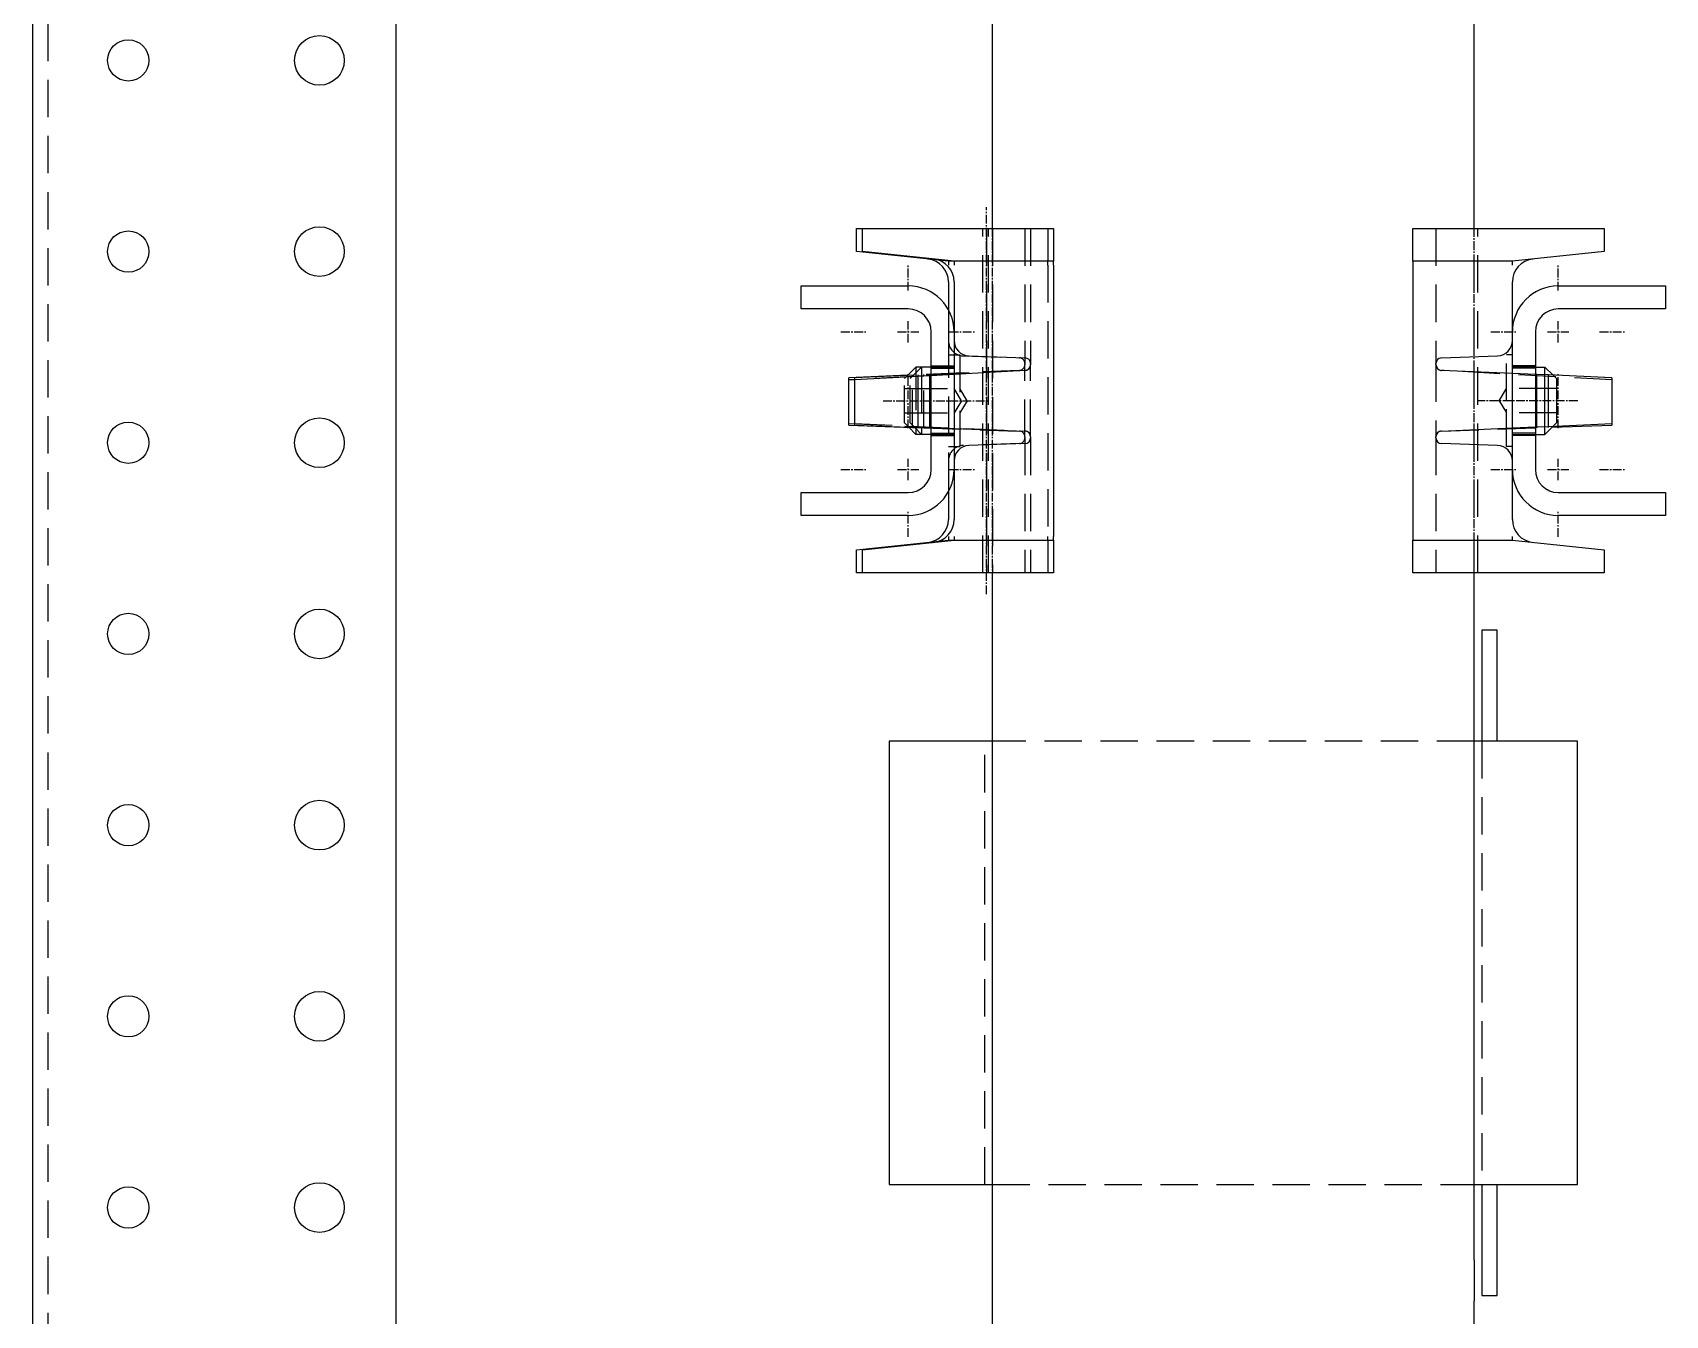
# Model space of a CAD drawing. Header units: millimetres. Extents: x -116965 to 323937, y 291661 to 566926.
# Drawn here: x -15046.3 to -14907.6, y 326432.7 to 326541.8 of the extents above; entities that cross this region are included whole.
import ezdxf

# ---------------------------------------------------------------- set-up
doc = ezdxf.new("R2010")
doc.units = ezdxf.units.MM
doc.linetypes.add('AXES2', pattern=[1.125, 0.75, -0.125, 0.125, -0.125])
doc.linetypes.add('HIDDEN2', pattern=[4.7625, 3.175, -1.5875])
doc.layers.add('ALPHA', color=255, linetype='Continuous')
doc.layers.add('AXE', color=80, linetype='AXES2')
doc.layers.add('Pointille_Court', color=40, linetype='HIDDEN2', lineweight=25)

msp = doc.modelspace()

# ---------------------------------------------------------------- linework, layer by layer
at = {"layer": 'ALPHA'}
for p, q in [((-15046.327844, 326742.532458), (-15046.327844, 326092.532458)), ((-15015.452844, 326742.532458), (-15015.452844, 326092.532458)), ((-14964.752844, 326525.107458), (-14964.752844, 326582.957458)), ((-14923.802844, 326525.107458), (-14923.802844, 326582.957458)), ((-14976.290344, 326523.157458), (-14976.290344, 326525.107458)), ((-14976.290344, 326525.107458), (-14975.802844, 326525.107458)), ((-14975.802844, 326523.157458), (-14975.802844, 326525.107458)), ((-14975.802844, 326525.107458), (-14959.552844, 326525.107458)), ((-14959.552844, 326525.107458), (-14959.552844, 326522.338458)), ((-14929.002844, 326522.338458), (-14929.002844, 326525.107458)), ((-14929.002844, 326525.107458), (-14912.752844, 326525.107458)), ((-14912.752844, 326525.107458), (-14912.752844, 326523.157458)), ((-14969.313891, 326522.424203), (-14976.290344, 326523.157458)), ((-14968.002844, 326522.337645), (-14975.802844, 326523.157458)), ((-14959.552844, 326522.338458), (-14968.002844, 326522.338458)), ((-14968.002844, 326522.338458), (-14968.002844, 326522.337645)), ((-14968.002844, 326522.337645), (-14968.002844, 326522.013458)), ((-14959.552844, 326522.013458), (-14959.552844, 326522.338458)), ((-14920.552844, 326522.338458), (-14929.002844, 326522.338458)), ((-14929.002844, 326522.338458), (-14929.002844, 326522.013458)), ((-14912.752844, 326523.157458), (-14920.552844, 326522.337645)), ((-14920.552844, 326522.337645), (-14920.552844, 326522.338458)), ((-14920.552844, 326522.013458), (-14920.552844, 326522.337645)), ((-14959.552844, 326522.013458), (-14959.552844, 326498.951458)), ((-14929.002844, 326522.013458), (-14929.002844, 326498.951458)), ((-14981.002844, 326518.282458), (-14981.002844, 326520.232458)), ((-14981.002844, 326520.232458), (-14971.902844, 326520.232458)), ((-14968.490344, 326520.581857), (-14968.490344, 326518.220537)), ((-14968.002844, 326520.581857), (-14968.002844, 326516.332458)), ((-14920.552844, 326516.332458), (-14920.552844, 326520.581857)), ((-14916.652844, 326520.232458), (-14907.552844, 326520.232458)), ((-14907.552844, 326520.232458), (-14907.552844, 326518.282458)), ((-14971.902844, 326518.282458), (-14981.002844, 326518.282458)), ((-14907.552844, 326518.282458), (-14916.652844, 326518.282458)), ((-14969.952844, 326504.632458), (-14969.952844, 326516.332458)), ((-14968.002844, 326516.332458), (-14968.002844, 326504.632458)), ((-14920.552844, 326504.632458), (-14920.552844, 326516.332458)), ((-14918.602844, 326516.332458), (-14918.602844, 326504.632458)), ((-14966.748213, 326514.29263), (-14961.97333, 326514.125888)), ((-14926.582357, 326514.125888), (-14921.807474, 326514.29263)), ((-14971.945684, 326512.649617), (-14976.940344, 326512.432458)), ((-14971.458184, 326512.649617), (-14976.452844, 326512.432458)), ((-14971.967844, 326512.627458), (-14971.252844, 326513.342458)), ((-14971.592456, 326512.515346), (-14970.765344, 326513.342458)), ((-14970.765344, 326513.342458), (-14971.252844, 326513.342458)), ((-14971.252844, 326513.342458), (-14971.252844, 326512.854958)), ((-14970.082844, 326512.600197), (-14971.057844, 326512.545395)), ((-14969.952844, 326513.342458), (-14970.765344, 326513.342458)), ((-14970.765344, 326513.342458), (-14970.765344, 326512.561836)), ((-14969.952844, 326512.607504), (-14970.082844, 326512.600197)), ((-14970.082844, 326508.184153), (-14970.082844, 326512.600197)), ((-14961.962986, 326513.056594), (-14968.002844, 326512.717109)), ((-14961.502844, 326513.638685), (-14961.502844, 326513.543326)), ((-14927.052844, 326513.549223), (-14927.052844, 326513.638685)), ((-14920.552844, 326512.799849), (-14926.586519, 326513.062183)), ((-14918.602844, 326513.342458), (-14917.790344, 326513.342458)), ((-14918.472844, 326512.709414), (-14918.602844, 326512.715067)), ((-14918.472844, 326508.255501), (-14918.472844, 326512.709414)), ((-14917.497844, 326512.667023), (-14918.472844, 326512.709414)), ((-14917.097503, 326512.649617), (-14917.790344, 326513.342458)), ((-14917.790344, 326512.67974), (-14917.790344, 326513.342458)), ((-14912.102844, 326512.432458), (-14917.497844, 326512.667023)), ((-14917.497844, 326508.297893), (-14917.497844, 326512.667023)), ((-14976.940344, 326512.242155), (-14976.940344, 326512.432458)), ((-14976.452844, 326512.269556), (-14976.940344, 326512.242155)), ((-14976.940344, 326508.40814), (-14976.940344, 326512.242155)), ((-14971.057844, 326512.545395), (-14976.452844, 326512.242155)), ((-14976.452844, 326512.242155), (-14976.452844, 326512.432458)), ((-14976.452844, 326508.40814), (-14976.452844, 326512.242155)), ((-14971.057844, 326508.218437), (-14971.057844, 326512.545395)), ((-14912.102844, 326512.432458), (-14912.102844, 326508.532458)), ((-14917.497844, 326508.297893), (-14912.102844, 326508.532458)), ((-14912.102844, 326508.532458), (-14912.102844, 326508.40814)), ((-14976.940344, 326508.40814), (-14971.545344, 326508.218437)), ((-14976.452844, 326508.40814), (-14971.057844, 326508.218437)), ((-14971.859883, 326508.229497), (-14971.252844, 326507.622458)), ((-14971.545344, 326508.218437), (-14971.545344, 326508.235579)), ((-14971.545344, 326508.218437), (-14971.354616, 326508.211731)), ((-14971.372383, 326508.229497), (-14970.765344, 326507.622458)), ((-14971.252844, 326508.109958), (-14971.252844, 326507.622458)), ((-14970.765344, 326507.622458), (-14971.252844, 326507.622458)), ((-14971.057844, 326508.218437), (-14970.082844, 326508.184153)), ((-14970.765344, 326508.208152), (-14970.765344, 326507.622458)), ((-14969.952844, 326507.622458), (-14970.765344, 326507.622458)), ((-14970.082844, 326508.184153), (-14969.952844, 326508.179582)), ((-14968.002844, 326508.111015), (-14961.973212, 326507.898997)), ((-14961.502844, 326507.411798), (-14961.502844, 326507.326231)), ((-14927.052844, 326507.326231), (-14927.052844, 326507.415693)), ((-14926.586519, 326507.902733), (-14920.552844, 326508.165067)), ((-14918.602844, 326508.249849), (-14918.472844, 326508.255501)), ((-14918.602844, 326507.622458), (-14917.790344, 326507.622458)), ((-14918.472844, 326508.255501), (-14917.497844, 326508.297893)), ((-14917.097503, 326508.315299), (-14917.790344, 326507.622458)), ((-14917.790344, 326507.622458), (-14917.790344, 326508.285175)), ((-14917.183304, 326508.229497), (-14912.102844, 326508.40814)), ((-14961.97333, 326506.839028), (-14966.748213, 326506.672285)), ((-14921.807474, 326506.672285), (-14926.582357, 326506.839028)), ((-14968.002844, 326504.632458), (-14968.002844, 326500.383059)), ((-14920.552844, 326500.383059), (-14920.552844, 326504.632458)), ((-14981.002844, 326502.682458), (-14971.902844, 326502.682458)), ((-14981.002844, 326500.732458), (-14981.002844, 326502.682458)), ((-14968.490344, 326502.744378), (-14968.490344, 326500.383059)), ((-14916.652844, 326502.682458), (-14907.552844, 326502.682458)), ((-14907.552844, 326502.682458), (-14907.552844, 326500.732458)), ((-14971.902844, 326500.732458), (-14981.002844, 326500.732458)), ((-14907.552844, 326500.732458), (-14916.652844, 326500.732458)), ((-14968.002844, 326498.951458), (-14968.002844, 326498.627271)), ((-14959.552844, 326498.626458), (-14959.552844, 326498.951458)), ((-14929.002844, 326498.951458), (-14929.002844, 326498.626458)), ((-14920.552844, 326498.627271), (-14920.552844, 326498.951458)), ((-14976.290344, 326497.807458), (-14969.313891, 326498.540713)), ((-14976.290344, 326495.857458), (-14976.290344, 326497.807458)), ((-14975.802844, 326497.807458), (-14968.002844, 326498.627271)), ((-14975.802844, 326495.857458), (-14975.802844, 326497.807458)), ((-14968.002844, 326498.627271), (-14968.002844, 326498.626458)), ((-14968.002844, 326498.626458), (-14959.552844, 326498.626458)), ((-14959.552844, 326498.626458), (-14959.552844, 326495.857458)), ((-14929.002844, 326495.857458), (-14929.002844, 326498.626458)), ((-14929.002844, 326498.626458), (-14920.552844, 326498.626458)), ((-14920.552844, 326498.627271), (-14912.752844, 326497.807458)), ((-14920.552844, 326498.626458), (-14920.552844, 326498.627271)), ((-14912.752844, 326497.807458), (-14912.752844, 326495.857458)), ((-14975.802844, 326495.857458), (-14976.290344, 326495.857458)), ((-14959.552844, 326495.857458), (-14975.802844, 326495.857458)), ((-14964.752844, 326437.426749), (-14964.752844, 326495.857458)), ((-14912.752844, 326495.857458), (-14929.002844, 326495.857458)), ((-14923.802844, 326437.426749), (-14923.802844, 326495.857458)), ((-14923.152844, 326490.982458), (-14923.152844, 326481.557458)), ((-14921.852844, 326490.982458), (-14923.152844, 326490.982458)), ((-14921.852844, 326481.557458), (-14921.852844, 326490.982458)), ((-14964.752844, 326481.557458), (-14973.527844, 326481.557458)), ((-14973.527844, 326481.557458), (-14973.527844, 326443.857458)), ((-14915.027844, 326481.557458), (-14923.802844, 326481.557458)), ((-14915.027844, 326443.857458), (-14915.027844, 326481.557458)), ((-14973.527844, 326443.857458), (-14964.752844, 326443.857458)), ((-14923.802844, 326443.857458), (-14915.027844, 326443.857458)), ((-14923.152844, 326443.857458), (-14923.152844, 326434.432458)), ((-14921.852844, 326434.432458), (-14921.852844, 326443.857458)), ((-14964.752844, 326433.979603), (-14964.752844, 326437.426749)), ((-14923.802844, 326437.426749), (-14923.802844, 326433.979603)), ((-14964.752844, 326404.010312), (-14964.752844, 326433.979603)), ((-14923.802844, 326404.010312), (-14923.802844, 326433.979603)), ((-14923.152844, 326434.432458), (-14921.852844, 326434.432458))]:
    msp.add_line(p, q, dxfattribs=at)
for centre, radius in [((-15038.202844, 326539.407458), 1.755), ((-15021.952844, 326539.407458), 2.1125), ((-15021.952844, 326523.157458), 2.1125), ((-15038.202844, 326523.157458), 1.755), ((-15038.202844, 326506.907458), 1.755), ((-15021.952844, 326506.907458), 2.1125), ((-15038.202844, 326490.657458), 1.755), ((-15021.952844, 326490.657458), 2.1125), ((-15021.952844, 326474.407458), 2.1125), ((-15038.202844, 326474.407458), 1.755), ((-15038.202844, 326458.157458), 1.755), ((-15021.952844, 326458.157458), 2.1125), ((-15038.202844, 326441.907458), 1.755), ((-15021.952844, 326441.907458), 2.1125)]:
    msp.add_circle(centre, radius, dxfattribs=at)
for centre, radius, start, end in [((-14970.440344, 326520.581857), 1.95, 0, 84), ((-14969.952844, 326520.581857), 1.95, 0, 84), ((-14918.602844, 326520.581857), 1.95, 96, 180), ((-14971.902844, 326516.332458), 3.9, 0, 90), ((-14916.652844, 326516.332458), 3.9, 90, 180), ((-14971.902844, 326516.332458), 1.95, 0, 90), ((-14916.652844, 326516.332458), 1.95, 90, 180), ((-14966.702844, 326515.591838), 1.3, 180, 268), ((-14921.852844, 326515.591838), 1.3, 272, 0), ((-14961.990344, 326513.638685), 0.4875, 0, 88), ((-14926.565344, 326513.638685), 0.4875, 92, 180), ((-14961.990344, 326513.543326), 0.4875, 273.21706885, 0), ((-14926.565344, 326513.549223), 0.4875, 180, 267.51044708), ((-14961.990344, 326507.326231), 0.4875, 272, 0), ((-14961.990344, 326507.411798), 0.4875, 0, 87.98615763), ((-14926.565344, 326507.415693), 0.4875, 92.48955292, 180), ((-14926.565344, 326507.326231), 0.4875, 180, 268), ((-14966.702844, 326505.373077), 1.3, 92, 180), ((-14921.852844, 326505.373077), 1.3, 0, 88), ((-14971.902844, 326504.632458), 1.95, 270, 0), ((-14971.902844, 326504.632458), 3.9, 270, 0), ((-14916.652844, 326504.632458), 3.9, 180, 270), ((-14916.652844, 326504.632458), 1.95, 180, 270), ((-14970.440344, 326500.383059), 1.95, 276, 0), ((-14969.952844, 326500.383059), 1.95, 276, 0), ((-14918.602844, 326500.383059), 1.95, 180, 264)]:
    msp.add_arc(centre, radius, start, end, dxfattribs=at)
at = {"layer": 'AXE'}
for p, q in [((-14965.240344, 326494.037458), (-14965.240344, 326526.927458)), ((-14964.752844, 326494.037458), (-14964.752844, 326526.927458)), ((-14923.802844, 326494.037458), (-14923.802844, 326526.927458)), ((-14971.902844, 326519.842458), (-14971.902844, 326522.052458)), ((-14916.652844, 326519.842458), (-14916.652844, 326522.052458)), ((-14971.902844, 326515.422458), (-14971.902844, 326517.242458)), ((-14916.652844, 326515.422458), (-14916.652844, 326517.242458)), ((-14977.622844, 326516.332458), (-14975.412844, 326516.332458)), ((-14972.812844, 326516.332458), (-14970.992844, 326516.332458)), ((-14968.392844, 326516.332458), (-14966.182844, 326516.332458)), ((-14922.372844, 326516.332458), (-14920.162844, 326516.332458)), ((-14917.562844, 326516.332458), (-14915.742844, 326516.332458)), ((-14913.142844, 326516.332458), (-14910.932844, 326516.332458)), ((-14971.902844, 326510.612458), (-14971.902844, 326512.822458)), ((-14916.652844, 326510.612458), (-14916.652844, 326512.822458)), ((-14974.047844, 326510.482458), (-14965.070448, 326510.482458)), ((-14971.902844, 326508.142458), (-14971.902844, 326510.352458)), ((-14914.995344, 326510.482458), (-14923.485239, 326510.482458)), ((-14916.652844, 326508.142458), (-14916.652844, 326510.352458)), ((-14977.622844, 326504.632458), (-14975.412844, 326504.632458)), ((-14972.812844, 326504.632458), (-14970.992844, 326504.632458)), ((-14971.902844, 326503.722458), (-14971.902844, 326505.542458)), ((-14968.392844, 326504.632458), (-14966.182844, 326504.632458)), ((-14922.372844, 326504.632458), (-14920.162844, 326504.632458)), ((-14917.562844, 326504.632458), (-14915.742844, 326504.632458)), ((-14916.652844, 326503.722458), (-14916.652844, 326505.542458)), ((-14913.142844, 326504.632458), (-14910.932844, 326504.632458)), ((-14971.902844, 326498.912458), (-14971.902844, 326501.122458)), ((-14916.652844, 326498.912458), (-14916.652844, 326501.122458))]:
    msp.add_line(p, q, dxfattribs=at)
at = {"layer": 'Pointille_Court'}
for p, q in [((-15045.027844, 326742.532458), (-15045.027844, 326092.532458)), ((-14965.565344, 326495.857458), (-14965.565344, 326525.107458)), ((-14965.240344, 326525.107458), (-14965.240344, 326495.857458)), ((-14965.077844, 326495.857458), (-14965.077844, 326525.107458)), ((-14964.752844, 326525.107458), (-14964.752844, 326495.857458)), ((-14961.990344, 326525.107458), (-14961.990344, 326513.638685)), ((-14961.502844, 326525.107458), (-14961.502844, 326513.638685)), ((-14960.040344, 326525.107458), (-14960.040344, 326522.338458)), ((-14927.052844, 326525.107458), (-14927.052844, 326513.638685)), ((-14923.802844, 326495.857458), (-14923.802844, 326525.107458)), ((-14923.477844, 326495.857458), (-14923.477844, 326525.107458)), ((-14968.490344, 326522.337645), (-14969.313891, 326522.424203)), ((-14968.002844, 326522.338458), (-14968.490344, 326522.338458)), ((-14968.490344, 326522.338458), (-14968.490344, 326522.337645)), ((-14968.490344, 326522.337645), (-14968.490344, 326522.013458)), ((-14960.040344, 326522.013458), (-14960.040344, 326522.338458)), ((-14960.040344, 326522.013458), (-14960.040344, 326498.951458)), ((-14968.490344, 326518.220537), (-14968.490344, 326515.591838)), ((-14968.490344, 326515.591838), (-14968.490344, 326505.373077)), ((-14968.490344, 326514.382458), (-14968.002844, 326514.382458)), ((-14968.002844, 326514.382458), (-14967.515344, 326514.382458)), ((-14967.515344, 326514.382458), (-14967.515344, 326506.582458)), ((-14967.235713, 326514.29263), (-14962.46083, 326514.125888)), ((-14920.552844, 326514.382458), (-14921.040344, 326514.382458)), ((-14921.040344, 326510.482458), (-14921.040344, 326514.382458)), ((-14972.227844, 326512.367458), (-14971.967844, 326512.627458)), ((-14962.456668, 326513.062183), (-14971.945684, 326512.649617)), ((-14971.545344, 326512.545395), (-14971.545344, 326512.667023)), ((-14970.570344, 326512.600197), (-14971.545344, 326512.545395)), ((-14961.969168, 326513.062183), (-14971.458184, 326512.649617)), ((-14971.252844, 326512.854958), (-14971.252844, 326508.109958)), ((-14971.057844, 326512.545395), (-14971.057844, 326512.667023)), ((-14962.450486, 326513.056594), (-14970.570344, 326512.600197)), ((-14970.570344, 326512.600197), (-14970.570344, 326512.709414)), ((-14970.570344, 326508.184153), (-14970.570344, 326512.600197)), ((-14970.082844, 326512.600197), (-14970.082844, 326512.709414)), ((-14969.952844, 326513.439958), (-14968.002844, 326513.439958)), ((-14969.952844, 326513.407458), (-14968.002844, 326513.407458)), ((-14968.002844, 326513.342458), (-14969.952844, 326513.342458)), ((-14969.952844, 326513.244958), (-14968.002844, 326513.244958)), ((-14968.002844, 326512.717109), (-14969.952844, 326512.607504)), ((-14961.990344, 326513.638685), (-14961.990344, 326513.543326)), ((-14961.990344, 326507.411798), (-14961.990344, 326513.543326)), ((-14961.502844, 326507.411798), (-14961.502844, 326513.543326)), ((-14927.052844, 326513.549223), (-14927.052844, 326507.415693)), ((-14912.102844, 326512.242155), (-14926.592702, 326513.056594)), ((-14918.602844, 326513.439958), (-14920.552844, 326513.439958)), ((-14918.602844, 326513.407458), (-14920.552844, 326513.407458)), ((-14920.552844, 326513.342458), (-14918.602844, 326513.342458)), ((-14918.602844, 326513.244958), (-14920.552844, 326513.244958)), ((-14918.602844, 326512.715067), (-14920.552844, 326512.799849)), ((-14917.790344, 326510.482458), (-14917.790344, 326512.67974)), ((-14916.815344, 326512.367458), (-14917.097503, 326512.649617)), ((-14971.545344, 326512.545395), (-14976.452844, 326512.269556)), ((-14972.227844, 326508.597458), (-14972.227844, 326512.367458)), ((-14972.227844, 326511.522458), (-14971.740344, 326511.522458)), ((-14971.740344, 326512.367458), (-14971.592456, 326512.515346)), ((-14971.740344, 326508.597458), (-14971.740344, 326512.367458)), ((-14971.740344, 326511.522458), (-14968.002844, 326511.522458)), ((-14971.545344, 326508.235579), (-14971.545344, 326512.545395)), ((-14970.765344, 326512.561836), (-14970.765344, 326508.208152)), ((-14967.377948, 326510.482458), (-14968.002844, 326511.522458)), ((-14966.890448, 326510.482458), (-14967.515344, 326511.522458)), ((-14921.665239, 326510.482458), (-14921.040344, 326511.522458)), ((-14916.815344, 326511.522458), (-14920.552844, 326511.522458)), ((-14916.815344, 326512.367458), (-14916.815344, 326510.482458)), ((-14967.377948, 326510.482458), (-14968.002844, 326509.442458)), ((-14966.890448, 326510.482458), (-14967.515344, 326509.442458)), ((-14921.665239, 326510.482458), (-14921.040344, 326509.442458)), ((-14921.040344, 326506.582458), (-14921.040344, 326510.482458)), ((-14917.790344, 326508.285175), (-14917.790344, 326510.482458)), ((-14916.815344, 326510.482458), (-14916.815344, 326508.597458)), ((-14976.940344, 326508.532458), (-14962.456668, 326507.902733)), ((-14976.452844, 326508.532458), (-14961.969168, 326507.902733)), ((-14972.227844, 326509.442458), (-14971.740344, 326509.442458)), ((-14972.227844, 326508.597458), (-14971.859883, 326508.229497)), ((-14971.740344, 326509.442458), (-14968.002844, 326509.442458)), ((-14971.740344, 326508.597458), (-14971.372383, 326508.229497)), ((-14916.815344, 326509.442458), (-14920.552844, 326509.442458)), ((-14916.815344, 326508.597458), (-14917.097503, 326508.315299)), ((-14971.354616, 326508.211731), (-14970.570344, 326508.184153)), ((-14970.570344, 326508.184153), (-14962.460712, 326507.898997)), ((-14969.952844, 326508.179582), (-14968.002844, 326508.111015)), ((-14969.952844, 326507.719958), (-14968.002844, 326507.719958)), ((-14968.002844, 326507.622458), (-14969.952844, 326507.622458)), ((-14969.952844, 326507.557458), (-14968.002844, 326507.557458)), ((-14969.952844, 326507.524958), (-14968.002844, 326507.524958)), ((-14961.990344, 326507.411798), (-14961.990344, 326507.326231)), ((-14961.990344, 326507.326231), (-14961.990344, 326495.857458)), ((-14961.502844, 326507.326231), (-14961.502844, 326495.857458)), ((-14927.052844, 326507.326231), (-14927.052844, 326495.857458)), ((-14926.582475, 326507.898997), (-14917.183304, 326508.229497)), ((-14920.552844, 326508.165067), (-14918.602844, 326508.249849)), ((-14918.602844, 326507.719958), (-14920.552844, 326507.719958)), ((-14920.552844, 326507.622458), (-14918.602844, 326507.622458)), ((-14918.602844, 326507.557458), (-14920.552844, 326507.557458)), ((-14918.602844, 326507.524958), (-14920.552844, 326507.524958)), ((-14918.472844, 326508.255501), (-14918.472844, 326508.184153)), ((-14917.497844, 326508.218437), (-14917.497844, 326508.297893)), ((-14968.490344, 326506.582458), (-14968.002844, 326506.582458)), ((-14968.002844, 326506.582458), (-14967.515344, 326506.582458)), ((-14962.46083, 326506.839028), (-14967.235713, 326506.672285)), ((-14920.552844, 326506.582458), (-14921.040344, 326506.582458)), ((-14968.490344, 326505.373077), (-14968.490344, 326502.744378)), ((-14968.490344, 326498.951458), (-14968.490344, 326498.627271)), ((-14960.040344, 326498.626458), (-14960.040344, 326498.951458)), ((-14969.313891, 326498.540713), (-14968.490344, 326498.627271)), ((-14968.490344, 326498.627271), (-14968.490344, 326498.626458)), ((-14968.490344, 326498.626458), (-14968.002844, 326498.626458)), ((-14960.040344, 326498.626458), (-14960.040344, 326495.857458)), ((-14965.402844, 326443.857458), (-14965.402844, 326481.557458)), ((-14923.802844, 326481.557458), (-14964.752844, 326481.557458)), ((-14923.152844, 326481.557458), (-14923.152844, 326443.857458)), ((-14964.752844, 326443.857458), (-14923.802844, 326443.857458))]:
    msp.add_line(p, q, dxfattribs=at)
for centre, radius, start, end in [((-14967.190344, 326515.591838), 1.3, 180, 268), ((-14962.477844, 326513.638685), 0.4875, 0, 88), ((-14962.477844, 326513.549223), 0.4875, 272.48955292, 0), ((-14962.477844, 326513.543326), 0.4875, 273.21706885, 0), ((-14961.990344, 326513.549223), 0.4875, 272.48955292, 0), ((-14926.565344, 326513.543326), 0.4875, 180, 266.78293115), ((-14962.477844, 326507.326231), 0.4875, 272, 0), ((-14962.477844, 326507.411798), 0.4875, 0, 87.98615763), ((-14962.477844, 326507.415693), 0.4875, 0, 87.51044708), ((-14961.990344, 326507.415693), 0.4875, 0, 87.51044708), ((-14926.565344, 326507.411798), 0.4875, 92.01384237, 180), ((-14967.190344, 326505.373077), 1.3, 92, 180)]:
    msp.add_arc(centre, radius, start, end, dxfattribs=at)

doc.saveas('drawing.dxf')
